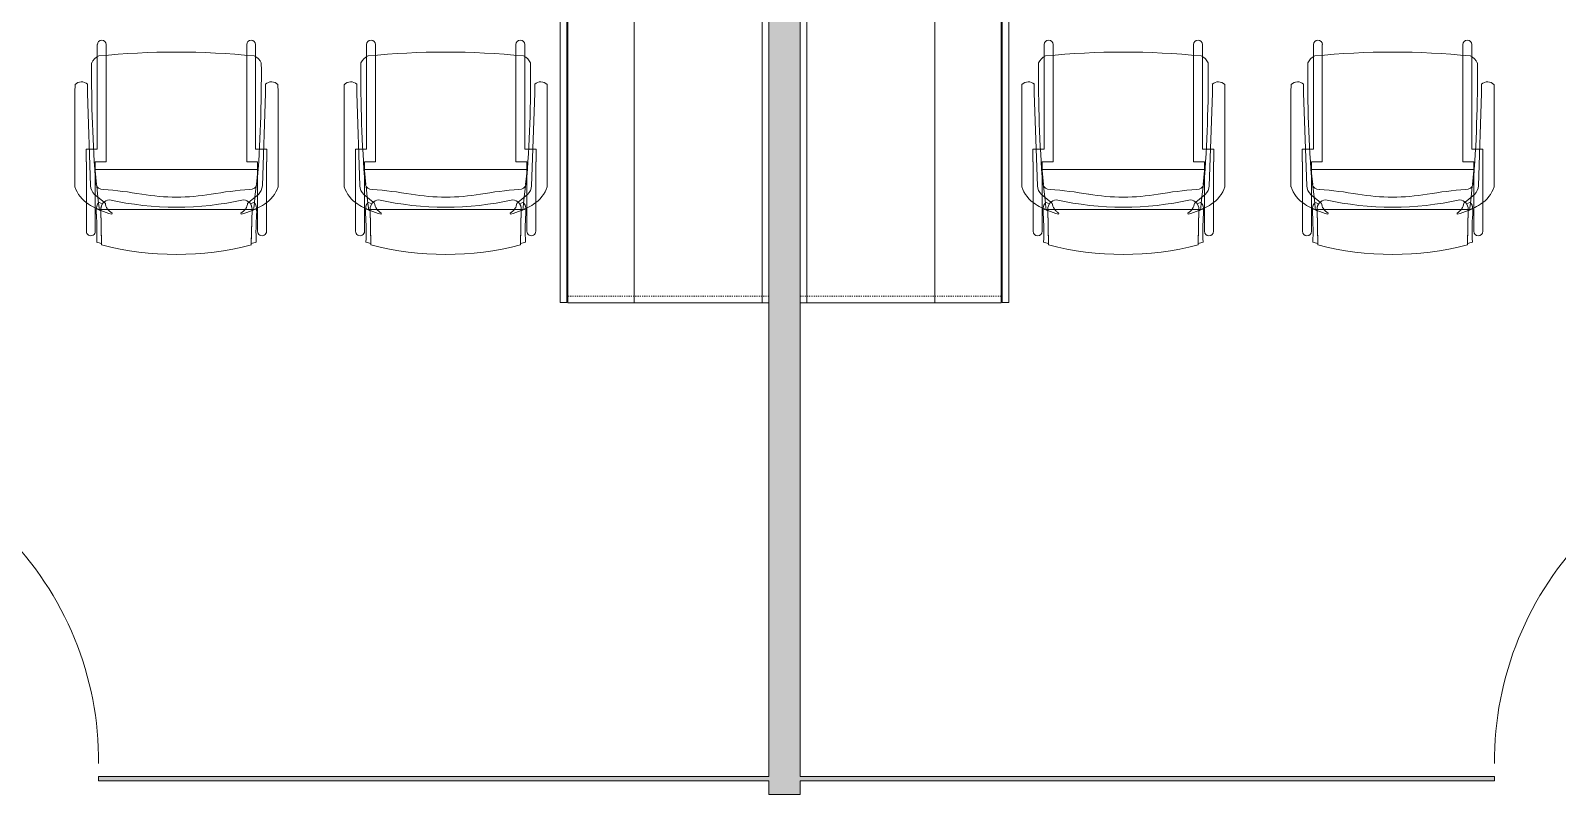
# Model space of a CAD drawing. Header units: inches. Extents: x 1180 to 3050, y -149 to 1363.
# Drawn here: x 2567.9 to 2738, y 672.2 to 757.3 of the extents above; entities that cross this region are included whole.
import ezdxf

# ---------------------------------------------------------------- set-up
doc = ezdxf.new("R2010")
doc.units = ezdxf.units.IN
doc.header["$MEASUREMENT"] = 0
doc.linetypes.add('Dash', pattern=[0.25, 0.125, -0.125])
for name, color, linetype, lineweight in [('A-DOOR', 31, 'Continuous', 13), ('A-WALL-PATT', 111, 'Continuous', 13), ('I-FURN', 30, 'Continuous', 9), ('I-FURN-PNLS', 30, 'Dash', 9), ('I-WALL', 2, 'Continuous', 13)]:
    doc.layers.add(name, color=color, linetype=linetype, lineweight=lineweight)

# ---------------------------------------------------------------- blocks, each defined once
blk = doc.blocks.new('Door - Glass Single - Patch - Short Handle-6523773-FIRST FLOOR POWER _ SIGNAL')
at = {"layer": 'A-DOOR', "color": 8, "lineweight": 20}
for p, q in [((-7.46, 27.46), (-8.16, 26.75)), ((18, 2), (-7.46, 27.46)), ((-8.16, 26.75), (17.29, 1.29)), ((17.29, 1.29), (18, 2))]:
    blk.add_line(p, q, dxfattribs=at)
at = {"layer": 'A-DOOR', "lineweight": 9}
blk.add_arc((18, 2), 36, 135, 180.5, dxfattribs=at)
blk = doc.blocks.new('Door - Glass Single - Patch - Short Handle-6515139-FIRST FLOOR POWER _ SIGNAL')
at = {"layer": 'A-DOOR', "color": 8, "lineweight": 20}
for p, q in [((-8.16, -26.75), (17.29, -1.29)), ((17.29, -1.29), (18, -2)), ((18, -2), (-7.46, -27.46)), ((-7.46, -27.46), (-8.16, -26.75))]:
    blk.add_line(p, q, dxfattribs=at)
at = {"layer": 'A-DOOR', "lineweight": 9}
blk.add_arc((18, -2), 36, 179.5, 225, dxfattribs=at)
blk = doc.blocks.new('F - EXECUTIVE DESK 2 - F - EXECUTIVE DESK 2-V38-FIRST FLOOR POWER _ SIGNAL')
at = {"layer": 'I-FURN-PNLS', "linetype": 'Continuous'}
for p, q in [((0, 36), (15, 36)), ((0, 0), (0, 36)), ((0, 36), (0, 0)), ((15, 36), (0, 36)), ((0, 36), (15, 36)), ((0, 0), (0, 36)), ((0.75, 36), (0.75, 0)), ((15, 36), (22.38, 36)), ((22.38, 36), (15, 36)), ((15, 36), (15, 0)), ((22.38, 36), (22.38, 0)), ((22.38, 0), (22.38, 36)), ((22.5, 35.94), (22.5, 0.06)), ((23.25, 35.94), (22.5, 35.94)), ((23.25, 0.06), (23.25, 35.94))]:
    blk.add_line(p, q, dxfattribs=at)
at = {"layer": 'I-FURN-PNLS'}
for p, q in [((0, 0), (0, 36)), ((22.38, 0), (22.38, 36)), ((22.5, 0.06), (22.5, 35.94)), ((0, 35.25), (15, 35.25)), ((15, 35.25), (22.38, 35.25))]:
    blk.add_line(p, q, dxfattribs=at)
blk = doc.blocks.new('F-Haworth_Chair_X99-Seminar - X99 Seminar Chair with Glides-V39-FIRST FLOOR POWER _ SIGNAL')
at = {"layer": 'I-FURN'}
for p, q in [((-8.34, 11.52), (-8.42, 7.57)), ((-8.42, 7.57), (-8.34, 11.37)), ((8.42, 7.57), (8.34, 11.52)), ((8.34, 11.37), (8.42, 7.57)), ((-10.04, 10.02), (-10.04, 6.81)), ((-9.04, 7.4), (-9.04, 10.02)), ((9.04, 10.02), (9.04, 7.4)), ((10.04, 6.81), (10.04, 10.02)), ((-10.04, 6.81), (-10.04, 5)), ((-9.04, 5.99), (-9.04, 7.4)), ((-8.68, 6.87), (-8.75, 6.22)), ((-8.62, 7.42), (-8.68, 6.87)), ((-8.6, 7.6), (-8.62, 7.43)), ((-8.61, 6.81), (-8.23, 6.95)), ((-8.49, 7.6), (-8.56, 7.6)), ((-7.65, 7.6), (-8.4, 7.6)), ((-8.03, 6.81), (-7.95, 6.87)), ((7.65, 7.6), (-7.65, 7.6)), ((-7.18, 7.99), (-7.21, 8.13)), ((7.21, 8.13), (7.18, 7.99)), ((8.4, 7.6), (7.65, 7.6)), ((7.95, 6.87), (8.03, 6.81)), ((8.23, 6.95), (8.61, 6.81)), ((8.56, 7.6), (8.49, 7.6)), ((8.62, 7.43), (8.6, 7.6)), ((8.68, 6.87), (8.62, 7.42)), ((8.75, 6.22), (8.68, 6.87)), ((9.04, 7.4), (9.04, 5.99)), ((10.04, 5), (10.04, 6.81)), ((-9.13, 5.92), (-8.07, 6.77)), ((-9.04, 3.62), (-9.04, 5.99)), ((-8.75, 6.22), (-8.88, 4.99)), ((8.07, 6.77), (9.13, 5.92)), ((8.88, 4.99), (8.75, 6.22)), ((9.04, 5.99), (9.04, 3.62)), ((-11.32, 5.06), (-11.32, -5.48)), ((-10.04, 4.99), (-10.04, 2.27)), ((-9.92, -5.36), (-9.57, 4.97)), ((-8.9, 4.8), (-9.06, 3.24)), ((-9.04, 3.43), (-9.04, 3.62)), ((-9.04, 3.12), (-9.04, 3.43)), ((-8.88, 4.99), (-8.89, 4.91)), ((8.89, 4.91), (8.88, 4.99)), ((9.06, 3.24), (8.9, 4.8)), ((9.04, 3.62), (9.04, 3.43)), ((9.04, 3.43), (9.04, 3.12)), ((9.57, 4.97), (9.92, -5.36)), ((10.04, 2.27), (10.04, 4.99)), ((11.32, -5.48), (11.32, 5.06)), ((-10.04, 2.27), (-10.07, 2.27)), ((-10.07, 2.27), (-10.07, 0.89)), ((-9.07, 3.2), (-9.07, 3.12)), ((-9.07, 3.12), (9.07, 3.12)), ((-9.04, 2.27), (-9.04, 3.12)), ((-7.83, 2.27), (-9.04, 2.27)), ((-7.83, -9.57), (-7.83, 2.27)), ((9.04, 2.27), (7.83, 2.27)), ((7.83, 2.27), (7.83, -9.57)), ((9.04, 3.12), (9.04, 2.27)), ((9.07, 3.12), (9.07, 3.2)), ((10.07, 2.27), (10.04, 2.27)), ((10.07, 0.89), (10.07, 2.27)), ((-10.07, 0.89), (-9.71, 0.89)), ((-9.71, 0.89), (-9.2, 0.89)), ((-9.2, 0.89), (-8.82, 0.89)), ((-8.82, 0.89), (-8.82, -9.44)), ((8.82, 0.89), (9.2, 0.89)), ((8.82, -9.44), (8.82, 0.89)), ((9.2, 0.89), (9.71, 0.89)), ((9.71, 0.89), (10.07, 0.89)), ((-11.32, -5.48), (-11.3, -6.32)), ((-9.92, -6.36), (-9.92, -5.36)), ((9.92, -5.36), (9.92, -6.36)), ((11.3, -6.32), (11.32, -5.48)), ((-8.82, -9.44), (-8.82, -10.78)), ((-7.83, -10.78), (-7.83, -9.57)), ((7.83, -9.57), (7.83, -10.78)), ((8.82, -10.78), (8.82, -9.44))]:
    blk.add_line(p, q, dxfattribs=at)
for centre, radius, start, end in [((0, -20.29), 32.89, 75.3075, 104.696), ((-9.54, 10.02), 0.498, 360, 180), ((-36.06, 10.03), 27.2, 355.9857, 2.5118), ((0, -20.73), 33.17, 104.5766, 105.5522), ((0, -20.73), 33.17, 74.4478, 75.4234), ((36.06, 10.03), 27.2, 177.4882, 184.0143), ((9.54, 10.02), 0.498, 360, 180), ((-7.87, 3.92), 3.63, 121.9522, 161.8211), ((-4.71, -1.15), 9.61, 116.0036, 121.9522), ((-5.2, 7.86), 3.74, 175.9857, 189.9064), ((-4.71, -1.15), 9.61, 113.5094, 116.0036), ((-8.28, 7.33), 0.613, 189.9064, 237.4573), ((-4.71, -1.15), 9.61, 112.927, 113.3607), ((-4.71, -1.15), 9.61, 105.0666, 112.7369), ((-7.37, 7.55), 1.05, 178.8214, 214.7998), ((-7.37, 7.55), 1.05, 178.8214, 264.0446), ((-6.55, 6.76), 1.38, 147.5752, 174.9122), ((-6.55, 6.76), 1.38, 117.0503, 145.9813), ((0, -26.49), 33.83, 77.2285, 102.7715), ((6.55, 6.76), 1.38, 34.0187, 62.9497), ((4.71, -1.15), 9.61, 67.2631, 74.9334), ((7.37, 7.55), 1.05, 275.9554, 1.1786), ((6.55, 6.76), 1.38, 5.0878, 32.4248), ((7.37, 7.55), 1.05, 325.2002, 1.1786), ((4.71, -1.15), 9.61, 66.6393, 67.073), ((4.71, -1.15), 9.61, 63.9964, 66.4906), ((8.28, 7.33), 0.613, 302.5427, 350.0936), ((5.2, 7.86), 3.74, 350.0936, 4.0143), ((4.71, -1.15), 9.61, 58.0478, 63.9964), ((7.87, 3.92), 3.63, 18.1789, 58.0478), ((-8.18, 4.9), 1.39, 132.8922, 177.1987), ((-8.24, 4.59), 0.763, 84.2338, 165.7662), ((-11.32, 48.08), 42.84, 274.2301, 280.0233), ((0, -15.97), 22.19, 79.9767, 100.0233), ((11.32, 48.08), 42.84, 259.9767, 265.7699), ((8.24, 4.59), 0.763, 14.2338, 95.7662), ((8.18, 4.9), 1.39, 2.8013, 47.1078), ((144.06, -7.32), 153.52, 175.4787, 180.5251), ((-144.06, -7.32), 153.52, 359.4749, 4.5213), ((-10.58, -5.68), 0.956, 221.8901, 314.1099), ((10.58, -5.68), 0.956, 225.8901, 318.1099), ((-8.21, -8.28), 1.31, 200.0433, 249.9567), ((0, 75.01), 84.96, 264.1475, 275.8525), ((8.21, -8.28), 1.31, 290.0433, 339.9567), ((-8.32, -10.78), 0.495, 180, 360), ((8.32, -10.78), 0.495, 180, 360)]:
    blk.add_arc(centre, radius, start, end, dxfattribs=at)
blk = doc.blocks.new('F-Haworth_Chair_X99-Seminar - X99 Seminar Chair with Glides-V40-FIRST FLOOR POWER _ SIGNAL')
at = {"layer": 'I-FURN'}
for p, q in [((-8.34, 11.52), (-8.42, 7.57)), ((-8.42, 7.57), (-8.34, 11.37)), ((8.42, 7.57), (8.34, 11.52)), ((8.34, 11.37), (8.42, 7.57)), ((-10.04, 10.02), (-10.04, 6.81)), ((-9.04, 7.4), (-9.04, 10.02)), ((9.04, 10.02), (9.04, 7.4)), ((10.04, 6.81), (10.04, 10.02)), ((-10.04, 6.81), (-10.04, 5)), ((-9.04, 5.99), (-9.04, 7.4)), ((-8.68, 6.87), (-8.75, 6.22)), ((-8.62, 7.42), (-8.68, 6.87)), ((-8.6, 7.6), (-8.62, 7.43)), ((-8.61, 6.81), (-8.23, 6.95)), ((-8.49, 7.6), (-8.56, 7.6)), ((-7.65, 7.6), (-8.4, 7.6)), ((-8.03, 6.81), (-7.95, 6.87)), ((7.65, 7.6), (-7.65, 7.6)), ((-7.18, 7.99), (-7.21, 8.13)), ((7.21, 8.13), (7.18, 7.99)), ((8.4, 7.6), (7.65, 7.6)), ((7.95, 6.87), (8.03, 6.81)), ((8.23, 6.95), (8.61, 6.81)), ((8.56, 7.6), (8.49, 7.6)), ((8.62, 7.43), (8.6, 7.6)), ((8.68, 6.87), (8.62, 7.42)), ((8.75, 6.22), (8.68, 6.87)), ((9.04, 7.4), (9.04, 5.99)), ((10.04, 5), (10.04, 6.81)), ((-9.13, 5.92), (-8.07, 6.77)), ((-9.04, 3.62), (-9.04, 5.99)), ((-8.75, 6.22), (-8.88, 4.99)), ((8.07, 6.77), (9.13, 5.92)), ((8.88, 4.99), (8.75, 6.22)), ((9.04, 5.99), (9.04, 3.62)), ((-11.32, 5.06), (-11.32, -5.48)), ((-10.04, 4.99), (-10.04, 2.27)), ((-9.92, -5.36), (-9.57, 4.97)), ((-8.9, 4.8), (-9.06, 3.24)), ((-9.04, 3.43), (-9.04, 3.62)), ((-9.04, 3.12), (-9.04, 3.43)), ((-8.88, 4.99), (-8.89, 4.91)), ((8.89, 4.91), (8.88, 4.99)), ((9.06, 3.24), (8.9, 4.8)), ((9.04, 3.62), (9.04, 3.43)), ((9.04, 3.43), (9.04, 3.12)), ((9.57, 4.97), (9.92, -5.36)), ((10.04, 2.27), (10.04, 4.99)), ((11.32, -5.48), (11.32, 5.06)), ((-10.04, 2.27), (-10.07, 2.27)), ((-10.07, 2.27), (-10.07, 0.89)), ((-9.07, 3.2), (-9.07, 3.12)), ((-9.07, 3.12), (9.07, 3.12)), ((-9.04, 2.27), (-9.04, 3.12)), ((-7.83, 2.27), (-9.04, 2.27)), ((-7.83, -9.57), (-7.83, 2.27)), ((9.04, 2.27), (7.83, 2.27)), ((7.83, 2.27), (7.83, -9.57)), ((9.04, 3.12), (9.04, 2.27)), ((9.07, 3.12), (9.07, 3.2)), ((10.07, 2.27), (10.04, 2.27)), ((10.07, 0.89), (10.07, 2.27)), ((-10.07, 0.89), (-9.71, 0.89)), ((-9.71, 0.89), (-9.2, 0.89)), ((-9.2, 0.89), (-8.82, 0.89)), ((-8.82, 0.89), (-8.82, -9.44)), ((8.82, 0.89), (9.2, 0.89)), ((8.82, -9.44), (8.82, 0.89)), ((9.2, 0.89), (9.71, 0.89)), ((9.71, 0.89), (10.07, 0.89)), ((-11.32, -5.48), (-11.3, -6.32)), ((-9.92, -6.36), (-9.92, -5.36)), ((9.92, -5.36), (9.92, -6.36)), ((11.3, -6.32), (11.32, -5.48)), ((-8.82, -9.44), (-8.82, -10.78)), ((-7.83, -10.78), (-7.83, -9.57)), ((7.83, -9.57), (7.83, -10.78)), ((8.82, -10.78), (8.82, -9.44))]:
    blk.add_line(p, q, dxfattribs=at)
for centre, radius, start, end in [((0, -20.29), 32.89, 75.3075, 104.696), ((-9.54, 10.02), 0.498, 360, 180), ((-36.06, 10.03), 27.2, 355.9857, 2.5118), ((0, -20.73), 33.17, 104.5766, 105.5522), ((0, -20.73), 33.17, 74.4478, 75.4234), ((36.06, 10.03), 27.2, 177.4882, 184.0143), ((9.54, 10.02), 0.498, 360, 180), ((-7.87, 3.92), 3.63, 121.9522, 161.8211), ((-4.71, -1.15), 9.61, 116.0036, 121.9522), ((-5.2, 7.86), 3.74, 175.9857, 189.9064), ((-4.71, -1.15), 9.61, 113.5094, 116.0036), ((-8.28, 7.33), 0.613, 189.9064, 237.4573), ((-4.71, -1.15), 9.61, 112.927, 113.3607), ((-4.71, -1.15), 9.61, 105.0666, 112.7369), ((-7.37, 7.55), 1.05, 178.8214, 214.7998), ((-7.37, 7.55), 1.05, 178.8214, 264.0446), ((-6.55, 6.76), 1.38, 147.5752, 174.9122), ((-6.55, 6.76), 1.38, 117.0503, 145.9813), ((0, -26.49), 33.83, 77.2285, 102.7715), ((6.55, 6.76), 1.38, 34.0187, 62.9497), ((4.71, -1.15), 9.61, 67.2631, 74.9334), ((7.37, 7.55), 1.05, 275.9554, 1.1786), ((6.55, 6.76), 1.38, 5.0878, 32.4248), ((7.37, 7.55), 1.05, 325.2002, 1.1786), ((4.71, -1.15), 9.61, 66.6393, 67.073), ((4.71, -1.15), 9.61, 63.9964, 66.4906), ((8.28, 7.33), 0.613, 302.5427, 350.0936), ((5.2, 7.86), 3.74, 350.0936, 4.0143), ((4.71, -1.15), 9.61, 58.0478, 63.9964), ((7.87, 3.92), 3.63, 18.1789, 58.0478), ((-8.18, 4.9), 1.39, 132.8922, 177.1987), ((-8.24, 4.59), 0.763, 84.2338, 165.7662), ((-11.32, 48.08), 42.84, 274.2301, 280.0233), ((0, -15.97), 22.19, 79.9767, 100.0233), ((11.32, 48.08), 42.84, 259.9767, 265.7699), ((8.24, 4.59), 0.763, 14.2338, 95.7662), ((8.18, 4.9), 1.39, 2.8013, 47.1078), ((144.06, -7.32), 153.52, 175.4787, 180.5251), ((-144.06, -7.32), 153.52, 359.4749, 4.5213), ((-10.58, -5.68), 0.956, 221.8901, 314.1099), ((10.58, -5.68), 0.956, 225.8901, 318.1099), ((-8.21, -8.28), 1.31, 200.0433, 249.9567), ((0, 75.01), 84.96, 264.1475, 275.8525), ((8.21, -8.28), 1.31, 290.0433, 339.9567), ((-8.32, -10.78), 0.495, 180, 360), ((8.32, -10.78), 0.495, 180, 360)]:
    blk.add_arc(centre, radius, start, end, dxfattribs=at)
blk = doc.blocks.new('F - EXECUTIVE DESK 2 - F - EXECUTIVE DESK 2-V41-FIRST FLOOR POWER _ SIGNAL')
at = {"layer": 'I-FURN-PNLS'}
for p, q in [((22.38, 0), (22.38, -36)), ((0, 0), (0, -36)), ((22.5, -0.06), (22.5, -35.94)), ((0, -35.25), (15, -35.25)), ((15, -35.25), (22.38, -35.25))]:
    blk.add_line(p, q, dxfattribs=at)
at = {"layer": 'I-FURN-PNLS', "linetype": 'Continuous'}
for p, q in [((0, 0), (0, -36)), ((0, -36), (0, 0)), ((0, 0), (0, -36)), ((0.75, -36), (0.75, 0)), ((15, -36), (15, 0)), ((22.38, -36), (22.38, 0)), ((22.38, 0), (22.38, -36)), ((22.5, -35.94), (22.5, -0.06)), ((23.25, -0.06), (23.25, -35.94)), ((0, -36), (15, -36)), ((15, -36), (0, -36)), ((0, -36), (15, -36)), ((15, -36), (22.38, -36)), ((22.38, -36), (15, -36)), ((23.25, -35.94), (22.5, -35.94))]:
    blk.add_line(p, q, dxfattribs=at)
blk = doc.blocks.new('F-Haworth_Chair_X99-Seminar - X99 Seminar Chair with Glides-V42-FIRST FLOOR POWER _ SIGNAL')
at = {"layer": 'I-FURN'}
for p, q in [((-8.82, 9.44), (-8.82, 10.78)), ((-7.83, 10.78), (-7.83, 9.57)), ((7.83, 9.57), (7.83, 10.78)), ((8.82, 10.78), (8.82, 9.44)), ((-8.82, -0.89), (-8.82, 9.44)), ((-7.83, 9.57), (-7.83, -2.27)), ((7.83, -2.27), (7.83, 9.57)), ((8.82, 9.44), (8.82, -0.89)), ((-11.32, 5.48), (-11.3, 6.32)), ((-11.32, -5.06), (-11.32, 5.48)), ((-9.92, 6.36), (-9.92, 5.36)), ((-9.92, 5.36), (-9.57, -4.97)), ((9.57, -4.97), (9.92, 5.36)), ((9.92, 5.36), (9.92, 6.36)), ((11.3, 6.32), (11.32, 5.48)), ((11.32, 5.48), (11.32, -5.06)), ((-10.07, -0.89), (-9.71, -0.89)), ((-10.07, -2.27), (-10.07, -0.89)), ((-9.71, -0.89), (-9.2, -0.89)), ((-9.2, -0.89), (-8.82, -0.89)), ((8.82, -0.89), (9.2, -0.89)), ((9.2, -0.89), (9.71, -0.89)), ((9.71, -0.89), (10.07, -0.89)), ((10.07, -0.89), (10.07, -2.27)), ((-10.04, -2.27), (-10.07, -2.27)), ((-10.04, -4.99), (-10.04, -2.27)), ((-9.07, -3.12), (9.07, -3.12)), ((-9.07, -3.2), (-9.07, -3.12)), ((-8.9, -4.8), (-9.06, -3.24)), ((-9.04, -2.27), (-9.04, -3.12)), ((-7.83, -2.27), (-9.04, -2.27)), ((-9.04, -3.12), (-9.04, -3.43)), ((9.04, -2.27), (7.83, -2.27)), ((9.06, -3.24), (8.9, -4.8)), ((9.04, -3.12), (9.04, -2.27)), ((9.04, -3.43), (9.04, -3.12)), ((9.07, -3.12), (9.07, -3.2)), ((10.04, -2.27), (10.04, -4.99)), ((10.07, -2.27), (10.04, -2.27)), ((-10.04, -6.81), (-10.04, -5)), ((-9.04, -3.43), (-9.04, -3.62)), ((-9.04, -3.62), (-9.04, -5.99)), ((-8.88, -4.99), (-8.89, -4.91)), ((-8.75, -6.22), (-8.88, -4.99)), ((8.88, -4.99), (8.75, -6.22)), ((8.89, -4.91), (8.88, -4.99)), ((9.04, -3.62), (9.04, -3.43)), ((9.04, -5.99), (9.04, -3.62)), ((10.04, -5), (10.04, -6.81)), ((-9.13, -5.92), (-8.07, -6.77)), ((-9.04, -5.99), (-9.04, -7.4)), ((-8.68, -6.87), (-8.75, -6.22)), ((8.07, -6.77), (9.13, -5.92)), ((8.75, -6.22), (8.68, -6.87)), ((9.04, -7.4), (9.04, -5.99)), ((-10.04, -10.02), (-10.04, -6.81)), ((-9.04, -7.4), (-9.04, -10.02)), ((-8.62, -7.42), (-8.68, -6.87)), ((-8.6, -7.6), (-8.62, -7.43)), ((-8.61, -6.81), (-8.23, -6.95)), ((-8.49, -7.6), (-8.56, -7.6)), ((-8.42, -7.57), (-8.34, -11.37)), ((-8.34, -11.52), (-8.42, -7.57)), ((-7.65, -7.6), (-8.4, -7.6)), ((-8.03, -6.81), (-7.95, -6.87)), ((7.65, -7.6), (-7.65, -7.6)), ((-7.18, -7.99), (-7.21, -8.13)), ((7.21, -8.13), (7.18, -7.99)), ((8.4, -7.6), (7.65, -7.6)), ((7.95, -6.87), (8.03, -6.81)), ((8.23, -6.95), (8.61, -6.81)), ((8.34, -11.37), (8.42, -7.57)), ((8.42, -7.57), (8.34, -11.52)), ((8.56, -7.6), (8.49, -7.6)), ((8.62, -7.43), (8.6, -7.6)), ((8.68, -6.87), (8.62, -7.42)), ((9.04, -10.02), (9.04, -7.4)), ((10.04, -6.81), (10.04, -10.02))]:
    blk.add_line(p, q, dxfattribs=at)
for centre, radius, start, end in [((-8.32, 10.78), 0.495, 0, 180), ((8.32, 10.78), 0.495, 0, 180), ((-8.21, 8.28), 1.31, 110.0433, 159.9567), ((144.06, 7.32), 153.52, 179.4749, 184.5213), ((0, -75.01), 84.96, 84.1475, 95.8525), ((8.21, 8.28), 1.31, 20.0433, 69.9567), ((-144.06, 7.32), 153.52, 355.4787, 0.5251), ((-10.58, 5.68), 0.956, 45.8901, 138.1099), ((10.58, 5.68), 0.956, 41.8901, 134.1099), ((-7.87, -3.92), 3.63, 198.1789, 238.0478), ((-8.18, -4.9), 1.39, 182.8013, 227.1078), ((-8.24, -4.59), 0.763, 194.2338, 275.7662), ((8.24, -4.59), 0.763, 264.2338, 345.7662), ((8.18, -4.9), 1.39, 312.8922, 357.1987), ((7.87, -3.92), 3.63, 301.9522, 341.8211), ((-7.37, -7.55), 1.05, 95.9554, 181.1786), ((-11.32, -48.08), 42.84, 79.9767, 85.7699), ((0, 26.49), 33.83, 257.2285, 282.7715), ((0, 15.97), 22.19, 259.9767, 280.0233), ((11.32, -48.08), 42.84, 94.2301, 100.0233), ((7.37, -7.55), 1.05, 358.8214, 84.0446), ((-4.71, 1.15), 9.61, 238.0478, 243.9964), ((-5.2, -7.86), 3.74, 170.0936, 184.0143), ((-36.06, -10.03), 27.2, 357.4882, 4.0143), ((-4.71, 1.15), 9.61, 243.9964, 246.4906), ((-8.28, -7.33), 0.613, 122.5427, 170.0936), ((-4.71, 1.15), 9.61, 246.6393, 247.073), ((-7.37, -7.55), 1.05, 145.2002, 181.1786), ((-4.71, 1.15), 9.61, 247.2631, 254.9334), ((-6.55, -6.76), 1.38, 185.0878, 212.4248), ((-6.55, -6.76), 1.38, 214.0187, 242.9497), ((6.55, -6.76), 1.38, 297.0503, 325.9813), ((4.71, 1.15), 9.61, 285.0666, 292.7369), ((6.55, -6.76), 1.38, 327.5752, 354.9122), ((7.37, -7.55), 1.05, 358.8214, 34.7998), ((4.71, 1.15), 9.61, 292.927, 293.3607), ((4.71, 1.15), 9.61, 293.5094, 296.0036), ((8.28, -7.33), 0.613, 9.9064, 57.4573), ((36.06, -10.03), 27.2, 175.9857, 182.5118), ((5.2, -7.86), 3.74, 355.9857, 9.9064), ((4.71, 1.15), 9.61, 296.0036, 301.9522), ((-9.54, -10.02), 0.498, 180, 0), ((9.54, -10.02), 0.498, 180, 0), ((0, 20.73), 33.17, 254.4478, 255.4234), ((0, 20.29), 32.89, 255.304, 284.6925), ((0, 20.73), 33.17, 284.5766, 285.5522)]:
    blk.add_arc(centre, radius, start, end, dxfattribs=at)
blk = doc.blocks.new('F-Haworth_Chair_X99-Seminar - X99 Seminar Chair with Glides-V43-FIRST FLOOR POWER _ SIGNAL')
at = {"layer": 'I-FURN'}
for p, q in [((-8.82, 9.44), (-8.82, 10.78)), ((-7.83, 10.78), (-7.83, 9.57)), ((7.83, 9.57), (7.83, 10.78)), ((8.82, 10.78), (8.82, 9.44)), ((-8.82, -0.89), (-8.82, 9.44)), ((-7.83, 9.57), (-7.83, -2.27)), ((7.83, -2.27), (7.83, 9.57)), ((8.82, 9.44), (8.82, -0.89)), ((-11.32, 5.48), (-11.3, 6.32)), ((-11.32, -5.06), (-11.32, 5.48)), ((-9.92, 6.36), (-9.92, 5.36)), ((-9.92, 5.36), (-9.57, -4.97)), ((9.57, -4.97), (9.92, 5.36)), ((9.92, 5.36), (9.92, 6.36)), ((11.3, 6.32), (11.32, 5.48)), ((11.32, 5.48), (11.32, -5.06)), ((-10.07, -0.89), (-9.71, -0.89)), ((-10.07, -2.27), (-10.07, -0.89)), ((-9.71, -0.89), (-9.2, -0.89)), ((-9.2, -0.89), (-8.82, -0.89)), ((8.82, -0.89), (9.2, -0.89)), ((9.2, -0.89), (9.71, -0.89)), ((9.71, -0.89), (10.07, -0.89)), ((10.07, -0.89), (10.07, -2.27)), ((-10.04, -2.27), (-10.07, -2.27)), ((-10.04, -4.99), (-10.04, -2.27)), ((-9.07, -3.12), (-4.33, -3.12)), ((-9.07, -3.2), (-9.07, -3.12)), ((-8.9, -4.8), (-9.06, -3.24)), ((-9.04, -2.27), (-9.04, -3.12)), ((-7.83, -2.27), (-9.04, -2.27)), ((-9.04, -3.12), (-9.04, -3.43)), ((-4.33, -3.12), (9.07, -3.12)), ((9.04, -2.27), (7.83, -2.27)), ((9.06, -3.24), (8.9, -4.8)), ((9.04, -3.12), (9.04, -2.27)), ((9.04, -3.43), (9.04, -3.12)), ((9.07, -3.12), (9.07, -3.2)), ((10.04, -2.27), (10.04, -4.99)), ((10.07, -2.27), (10.04, -2.27)), ((-10.04, -6.81), (-10.04, -5)), ((-9.04, -3.43), (-9.04, -3.62)), ((-9.04, -3.62), (-9.04, -5.99)), ((-8.88, -4.99), (-8.89, -4.91)), ((-8.75, -6.22), (-8.88, -4.99)), ((8.88, -4.99), (8.75, -6.22)), ((8.89, -4.91), (8.88, -4.99)), ((9.04, -3.62), (9.04, -3.43)), ((9.04, -5.99), (9.04, -3.62)), ((10.04, -5), (10.04, -6.81)), ((-9.13, -5.92), (-8.07, -6.77)), ((-9.04, -5.99), (-9.04, -7.4)), ((-8.68, -6.87), (-8.75, -6.22)), ((8.07, -6.77), (9.13, -5.92)), ((8.75, -6.22), (8.68, -6.87)), ((9.04, -7.4), (9.04, -5.99)), ((-10.04, -10.02), (-10.04, -6.81)), ((-9.04, -7.4), (-9.04, -10.02)), ((-8.62, -7.42), (-8.68, -6.87)), ((-8.6, -7.6), (-8.62, -7.43)), ((-8.61, -6.81), (-8.23, -6.95)), ((-8.49, -7.6), (-8.56, -7.6)), ((-8.42, -7.57), (-8.34, -11.37)), ((-8.34, -11.52), (-8.42, -7.57)), ((-7.65, -7.6), (-8.4, -7.6)), ((-8.03, -6.81), (-7.95, -6.87)), ((7.65, -7.6), (-7.65, -7.6)), ((-7.18, -7.99), (-7.21, -8.13)), ((7.21, -8.13), (7.18, -7.99)), ((8.4, -7.6), (7.65, -7.6)), ((7.95, -6.87), (8.03, -6.81)), ((8.23, -6.95), (8.61, -6.81)), ((8.34, -11.37), (8.42, -7.57)), ((8.42, -7.57), (8.34, -11.52)), ((8.56, -7.6), (8.49, -7.6)), ((8.62, -7.43), (8.6, -7.6)), ((8.68, -6.87), (8.62, -7.42)), ((9.04, -10.02), (9.04, -7.4)), ((10.04, -6.81), (10.04, -10.02))]:
    blk.add_line(p, q, dxfattribs=at)
for centre, radius, start, end in [((-8.32, 10.78), 0.495, 0, 180), ((8.32, 10.78), 0.495, 0, 180), ((-8.21, 8.28), 1.31, 110.0433, 159.9567), ((144.06, 7.32), 153.52, 179.4749, 184.5213), ((0, -75.01), 84.96, 84.1475, 95.8525), ((8.21, 8.28), 1.31, 20.0433, 69.9567), ((-144.06, 7.32), 153.52, 355.4787, 0.5251), ((-10.58, 5.68), 0.956, 45.8901, 138.1099), ((10.58, 5.68), 0.956, 41.8901, 134.1099), ((-7.87, -3.92), 3.63, 198.1789, 238.0478), ((-8.18, -4.9), 1.39, 182.8013, 227.1078), ((-8.24, -4.59), 0.763, 194.2338, 275.7662), ((8.24, -4.59), 0.763, 264.2338, 345.7662), ((8.18, -4.9), 1.39, 312.8922, 357.1987), ((7.87, -3.92), 3.63, 301.9522, 341.8211), ((-7.37, -7.55), 1.05, 95.9554, 181.1786), ((-11.32, -48.08), 42.84, 79.9767, 85.7699), ((0, 26.49), 33.83, 257.2285, 282.7715), ((0, 15.97), 22.19, 259.9767, 280.0233), ((11.32, -48.08), 42.84, 94.2301, 100.0233), ((7.37, -7.55), 1.05, 358.8214, 84.0446), ((-4.71, 1.15), 9.61, 238.0478, 243.9964), ((-5.2, -7.86), 3.74, 170.0936, 184.0143), ((-36.06, -10.03), 27.2, 357.4882, 4.0143), ((-4.71, 1.15), 9.61, 243.9964, 246.4906), ((-8.28, -7.33), 0.613, 122.5427, 170.0936), ((-4.71, 1.15), 9.61, 246.6393, 247.073), ((-7.37, -7.55), 1.05, 145.2002, 181.1786), ((-4.71, 1.15), 9.61, 247.2631, 254.9334), ((-6.55, -6.76), 1.38, 185.0878, 212.4248), ((-6.55, -6.76), 1.38, 214.0187, 228.4842), ((-6.55, -6.76), 1.38, 228.4842, 242.9497), ((6.55, -6.76), 1.38, 297.0503, 325.9813), ((4.71, 1.15), 9.61, 285.0666, 292.7369), ((6.55, -6.76), 1.38, 327.5752, 354.9122), ((7.37, -7.55), 1.05, 358.8214, 34.7998), ((4.71, 1.15), 9.61, 292.927, 293.3607), ((4.71, 1.15), 9.61, 293.5094, 296.0036), ((8.28, -7.33), 0.613, 9.9064, 57.4573), ((36.06, -10.03), 27.2, 175.9857, 182.5118), ((5.2, -7.86), 3.74, 355.9857, 9.9064), ((4.71, 1.15), 9.61, 296.0036, 301.9522), ((-9.54, -10.02), 0.498, 180, 0), ((9.54, -10.02), 0.498, 180, 0), ((0, 20.73), 33.17, 254.4478, 255.4234), ((0, 20.29), 32.89, 255.304, 284.6925), ((0, 20.73), 33.17, 284.5766, 285.5522)]:
    blk.add_arc(centre, radius, start, end, dxfattribs=at)

msp = doc.modelspace()

# ---------------------------------------------------------------- hatches: boundary and pattern name
at = {"layer": 'A-WALL-PATT', "lineweight": 9}
for points in [[(2650.11, 672.25), (2653.61, 672.25), (2653.61, 853.75), (2650.11, 853.75), (2650.11, 673.75)], [(2575.43, 673.75), (2650.11, 673.75), (2650.11, 674.25), (2575.43, 674.25)], [(2730.97, 673.75), (2730.97, 674.25), (2653.61, 674.25), (2653.61, 673.75), (2666.36, 673.75)]]:
    msp.add_hatch(color=7, dxfattribs=at).paths.add_polyline_path(points, flags=0)

# ---------------------------------------------------------------- linework, layer by layer
at = {"layer": 'I-WALL', "color": 8, "lineweight": 20}
for p, q in [((2650.11, 853.75), (2650.11, 674.25)), ((2653.61, 674.25), (2653.61, 853.75)), ((2650.11, 674.25), (2575.43, 674.25)), ((2575.43, 674.25), (2575.43, 673.75)), ((2575.43, 673.75), (2650.11, 673.75)), ((2650.11, 673.75), (2650.11, 672.25)), ((2730.97, 674.25), (2653.61, 674.25)), ((2653.61, 672.25), (2653.61, 673.75)), ((2653.61, 673.75), (2730.97, 673.75)), ((2730.97, 673.75), (2730.97, 674.25)), ((2650.11, 672.25), (2653.61, 672.25))]:
    msp.add_line(p, q, dxfattribs=at)

# ---------------------------------------------------------------- block references
at = {"layer": 'A-DOOR', "rotation": 180}
msp.add_blockref('Door - Glass Single - Patch - Short Handle-6515139-FIRST FLOOR POWER _ SIGNAL', (2557.43, 674), dxfattribs=at)
at = {"layer": 'A-DOOR'}
msp.add_blockref('Door - Glass Single - Patch - Short Handle-6523773-FIRST FLOOR POWER _ SIGNAL', (2748.97, 674), dxfattribs=at)
at = {"layer": 'I-FURN', "rotation": 180}
for name, p in [('F - EXECUTIVE DESK 2 - F - EXECUTIVE DESK 2-V38-FIRST FLOOR POWER _ SIGNAL', (2650.11, 763)), ('F-Haworth_Chair_X99-Seminar - X99 Seminar Chair with Glides-V39-FIRST FLOOR POWER _ SIGNAL', (2584.11, 745)), ('F-Haworth_Chair_X99-Seminar - X99 Seminar Chair with Glides-V40-FIRST FLOOR POWER _ SIGNAL', (2614.11, 745))]:
    msp.add_blockref(name, p, dxfattribs=at)
at = {"layer": 'I-FURN'}
for name, p in [('F - EXECUTIVE DESK 2 - F - EXECUTIVE DESK 2-V41-FIRST FLOOR POWER _ SIGNAL', (2653.61, 763)), ('F-Haworth_Chair_X99-Seminar - X99 Seminar Chair with Glides-V43-FIRST FLOOR POWER _ SIGNAL', (2689.61, 745)), ('F-Haworth_Chair_X99-Seminar - X99 Seminar Chair with Glides-V42-FIRST FLOOR POWER _ SIGNAL', (2719.61, 745))]:
    msp.add_blockref(name, p, dxfattribs=at)

doc.saveas('drawing.dxf')
